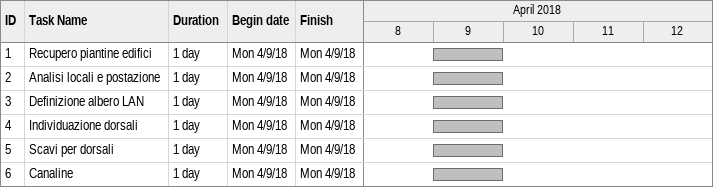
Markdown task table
| ID | Task | Duration | Start | Finish |
|---|---|---|---|---|
| 1 | Recupero piantine edifici | 1d | 2018-04-09 | 2018-04-09 |
| 2 | Analisi locali e postazione | 1d | 2018-04-09 | 2018-04-09 |
| 3 | Definizione albero LAN | 1d | 2018-04-09 | 2018-04-09 |
| 4 | Individuazione dorsali | 1d | 2018-04-09 | 2018-04-09 |
| 5 | Scavi per dorsali | 1d | 2018-04-09 | 2018-04-09 |
| 6 | Canaline | 1d | 2018-04-09 | 2018-04-09 |
